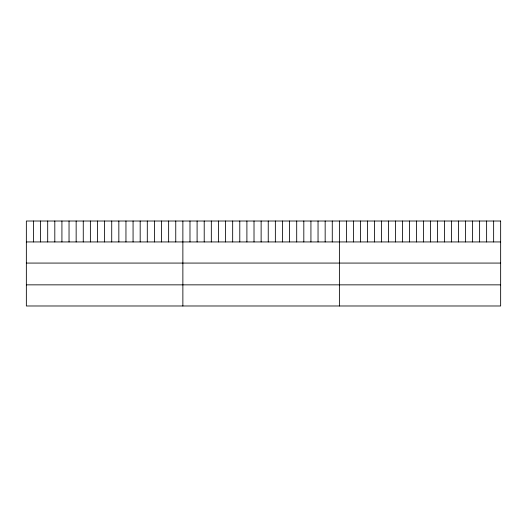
<?xml version="1.0" encoding="UTF-8"?>
<svg xmlns="http://www.w3.org/2000/svg" width="527" height="527" viewBox="0 0 527 527"><rect width="100%" height="100%" fill="white"/><g stroke="black" fill="none" stroke-linecap="round" stroke-linejoin="round"><path stroke-width="0.79" d="M26.35 241.939L500.65 241.939M26.35 263.072L500.65 263.072M26.35 284.85L500.65 284.85M493.641 221.017L493.641 241.939M486.625 221.017L486.625 241.939M479.616 221.017L479.616 241.939M472.607 221.017L472.607 241.939M465.591 221.017L465.591 241.939M458.582 221.017L458.582 241.939M451.573 221.017L451.573 241.939M444.557 221.017L444.557 241.939M437.548 221.017L437.548 241.939M430.539 221.017L430.539 241.939M423.524 221.017L423.524 241.939M416.514 221.017L416.514 241.939M409.499 221.017L409.499 241.939M402.49 221.017L402.49 241.939M395.481 221.017L395.481 241.939M388.465 221.017L388.465 241.939M381.456 221.017L381.456 241.939M374.447 221.017L374.447 241.939M367.431 221.017L367.431 241.939M360.422 221.017L360.422 241.939M353.413 221.017L353.413 241.939M346.397 221.017L346.397 241.939M339.388 221.017L339.388 305.983M332.273 221.017L332.273 241.939M325.159 221.017L325.159 241.939M318.044 221.017L318.044 241.939M310.93 221.017L310.93 241.939M303.815 221.017L303.815 241.939M296.701 221.017L296.701 241.939M289.587 221.017L289.587 241.939M282.472 221.017L282.472 241.939M275.357 221.017L275.357 241.939M268.243 221.017L268.243 241.939M261.128 221.017L261.128 241.939M254.014 221.017L254.014 241.939M246.899 221.017L246.899 241.939M239.785 221.017L239.785 241.939M232.67 221.017L232.67 241.939M225.556 221.017L225.556 241.939M218.441 221.017L218.441 241.939M211.327 221.017L211.327 241.939M204.212 221.017L204.212 241.939M197.098 221.017L197.098 241.939M189.983 221.017L189.983 241.939M182.869 221.017L182.869 305.983M175.755 221.017L175.755 241.939M168.64 221.017L168.64 241.939M161.525 221.017L161.525 241.939M154.411 221.017L154.411 241.939M147.296 221.017L147.296 241.939M140.182 221.017L140.182 241.939M133.067 221.017L133.067 241.939M125.953 221.017L125.953 241.939M118.838 221.017L118.838 241.939M111.724 221.017L111.724 241.939M104.609 221.017L104.609 241.939M97.495 221.017L97.495 241.939M90.38 221.017L90.38 241.939M83.266 221.017L83.266 241.939M76.151 221.017L76.151 241.939M69.037 221.017L69.037 241.939M61.922 221.017L61.922 241.939M54.808 221.017L54.808 241.939M47.694 221.017L47.694 241.939M40.579 221.017L40.579 241.939M33.464 221.017L33.464 241.939M500.65 221.017L26.35 221.017L26.35 305.983L500.65 305.983L500.65 221.017"/></g></svg>
